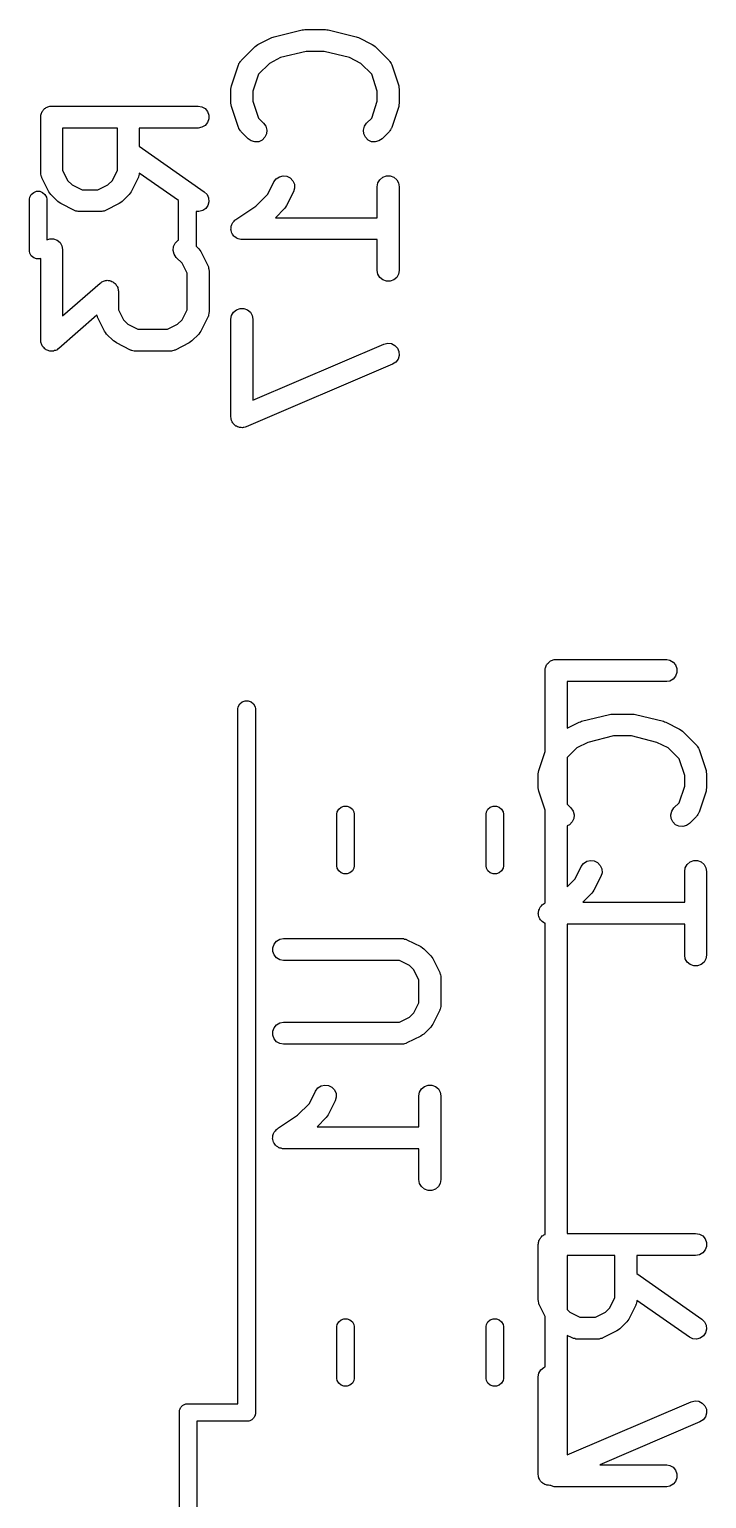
# Model space of a CAD drawing. Extents: x 43.6 to 136.4, y -133.5 to -113.1.
# Drawn here: x 52.93 to 57.56, y -128.3 to -118.26 of the extents above; entities that cross this region are included whole.
import ezdxf

# ---------------------------------------------------------------- set-up
doc = ezdxf.new("R2010")
doc.units = 0
doc.header["$MEASUREMENT"] = 0
doc.layers.add('BLACK', color=7, linetype='CONTINUOUS')

msp = doc.modelspace()

# ---------------------------------------------------------------- linework, layer by layer
at = {"layer": 'BLACK', "linetype": 'CONTINUOUS'}
for p, q in [((54.6023, -118.313), (54.7928, -118.265)), ((54.7928, -118.265), (54.8019, -118.265)), ((54.8019, -118.265), (54.811, -118.263)), ((54.811, -118.263), (54.9538, -118.263)), ((54.9538, -118.263), (54.9628, -118.265)), ((54.9628, -118.265), (54.972, -118.265)), ((54.972, -118.265), (55.1625, -118.313)), ((54.377, -118.476), (54.4722, -118.38)), ((54.4722, -118.38), (54.4821, -118.373)), ((54.4821, -118.373), (54.4917, -118.366)), ((54.4917, -118.366), (54.5869, -118.319)), ((54.5869, -118.319), (54.5948, -118.316)), ((54.5948, -118.316), (54.6023, -118.313)), ((55.1625, -118.313), (55.17, -118.316)), ((55.17, -118.316), (55.1778, -118.319)), ((55.1778, -118.319), (55.2731, -118.366)), ((55.2731, -118.366), (55.2827, -118.373)), ((55.2827, -118.373), (55.2926, -118.38)), ((55.2926, -118.38), (55.3878, -118.476)), ((54.3112, -118.648), (54.3588, -118.505)), ((54.3588, -118.505), (54.3609, -118.501)), ((54.3609, -118.501), (54.362, -118.497)), ((54.362, -118.497), (54.3671, -118.49)), ((54.3671, -118.49), (54.3713, -118.482)), ((54.3713, -118.482), (54.3745, -118.479)), ((54.3745, -118.479), (54.377, -118.476)), ((54.5697, -118.495), (54.4956, -118.569)), ((54.6467, -118.456), (54.5697, -118.495)), ((54.8202, -118.413), (54.6467, -118.456)), ((54.9446, -118.413), (54.8202, -118.413)), ((55.1181, -118.456), (54.9446, -118.413)), ((55.1951, -118.495), (55.1181, -118.456)), ((55.2692, -118.569), (55.1951, -118.495)), ((55.3878, -118.476), (55.3903, -118.479)), ((55.3903, -118.479), (55.3935, -118.482)), ((55.3935, -118.482), (55.3977, -118.49)), ((55.3977, -118.49), (55.4027, -118.497)), ((55.4027, -118.497), (55.4039, -118.501)), ((55.4039, -118.501), (55.4059, -118.505)), ((55.4059, -118.505), (55.4535, -118.648)), ((54.4956, -118.569), (54.4574, -118.684)), ((55.3074, -118.684), (55.2692, -118.569)), ((54.3074, -118.671), (54.3095, -118.66)), ((54.3074, -118.767), (54.3074, -118.671)), ((54.3095, -118.66), (54.3112, -118.648)), ((54.4574, -118.684), (54.4574, -118.754)), ((55.3074, -118.754), (55.3074, -118.684)), ((55.4535, -118.648), (55.4553, -118.66)), ((55.4553, -118.66), (55.4574, -118.671)), ((55.4574, -118.671), (55.4574, -118.767)), ((53.0216, -118.819), (53.0249, -118.814)), ((53.0249, -118.814), (53.03, -118.809)), ((53.03, -118.809), (53.0342, -118.804)), ((53.0342, -118.804), (53.0399, -118.801)), ((53.0399, -118.801), (53.0449, -118.797)), ((53.0449, -118.797), (53.051, -118.795)), ((53.051, -118.795), (53.0567, -118.791)), ((53.0567, -118.791), (53.0632, -118.79)), ((53.0632, -118.79), (53.0694, -118.788)), ((53.0694, -118.788), (53.0759, -118.788)), ((53.0759, -118.788), (53.0824, -118.787)), ((53.0824, -118.787), (54.0824, -118.787)), ((54.0824, -118.787), (54.108, -118.791)), ((54.108, -118.791), (54.1306, -118.804)), ((54.1306, -118.804), (54.1473, -118.824)), ((54.3095, -118.779), (54.3074, -118.767)), ((54.3112, -118.79), (54.3095, -118.779)), ((54.3588, -118.933), (54.3112, -118.79)), ((54.4574, -118.754), (54.4956, -118.869)), ((55.2692, -118.869), (55.3074, -118.754)), ((55.4535, -118.79), (55.4059, -118.933)), ((55.4553, -118.779), (55.4535, -118.79)), ((55.4574, -118.767), (55.4553, -118.779)), ((53.0074, -118.862), (53.0085, -118.855)), ((53.0074, -119.243), (53.0074, -118.862)), ((53.0085, -118.849), (53.0108, -118.843)), ((53.0085, -118.855), (53.0085, -118.849)), ((53.0108, -118.843), (53.0119, -118.836)), ((53.0119, -118.836), (53.0152, -118.831)), ((53.0152, -118.831), (53.0174, -118.824)), ((53.0174, -118.824), (53.0216, -118.819)), ((54.1473, -118.899), (54.1306, -118.919)), ((54.1473, -118.824), (54.1562, -118.849)), ((54.1562, -118.875), (54.1473, -118.899)), ((54.1562, -118.849), (54.1562, -118.875)), ((54.4956, -118.869), (54.5307, -118.904)), ((54.5307, -118.904), (54.5456, -118.925)), ((55.2192, -118.925), (55.2341, -118.904)), ((55.2341, -118.904), (55.2692, -118.869)), ((53.1574, -118.937), (53.1574, -119.225)), ((53.5312, -118.937), (53.1574, -118.937)), ((53.5312, -119.225), (53.5312, -118.937)), ((54.0824, -118.937), (53.6812, -118.937)), ((53.6812, -118.937), (53.6812, -119.061)), ((54.108, -118.932), (54.0824, -118.937)), ((54.1306, -118.919), (54.108, -118.932)), ((54.3609, -118.937), (54.3588, -118.933)), ((54.362, -118.941), (54.3609, -118.937)), ((54.3671, -118.948), (54.362, -118.941)), ((54.3713, -118.956), (54.3671, -118.948)), ((54.3745, -118.959), (54.3713, -118.956)), ((54.377, -118.963), (54.3745, -118.959)), ((54.4246, -119.01), (54.377, -118.963)), ((54.4459, -119.025), (54.4246, -119.01)), ((54.5391, -119), (54.5206, -119.019)), ((54.5501, -118.977), (54.5391, -119)), ((54.5456, -118.925), (54.5523, -118.951)), ((54.5523, -118.951), (54.5501, -118.977)), ((55.2124, -118.951), (55.2192, -118.925)), ((55.2147, -118.977), (55.2124, -118.951)), ((55.2257, -119), (55.2147, -118.977)), ((55.2441, -119.019), (55.2257, -119)), ((55.3402, -119.01), (55.3188, -119.025)), ((55.3878, -118.963), (55.3402, -119.01)), ((55.3903, -118.959), (55.3878, -118.963)), ((55.3935, -118.956), (55.3903, -118.959)), ((55.3977, -118.948), (55.3935, -118.956)), ((55.4027, -118.941), (55.3977, -118.948)), ((55.4039, -118.937), (55.4027, -118.941)), ((55.4059, -118.933), (55.4039, -118.937)), ((53.6812, -119.061), (54.1254, -119.372)), ((54.4711, -119.032), (54.4459, -119.025)), ((54.497, -119.03), (54.4711, -119.032)), ((54.5206, -119.019), (54.497, -119.03)), ((55.2677, -119.03), (55.2441, -119.019)), ((55.2937, -119.032), (55.2677, -119.03)), ((55.3188, -119.025), (55.2937, -119.032)), ((53.0081, -119.247), (53.0074, -119.243)), ((53.0079, -119.251), (53.0081, -119.247)), ((53.0104, -119.26), (53.0079, -119.251)), ((53.0119, -119.269), (53.0104, -119.26)), ((53.0141, -119.272), (53.0119, -119.269)), ((53.0153, -119.276), (53.0141, -119.272)), ((53.0629, -119.372), (53.0153, -119.276)), ((53.1574, -119.225), (53.1916, -119.294)), ((53.1916, -119.294), (53.222, -119.324)), ((53.4665, -119.324), (53.4969, -119.294)), ((53.4969, -119.294), (53.5312, -119.225)), ((53.6733, -119.276), (53.6257, -119.372)), ((53.6745, -119.272), (53.6733, -119.276)), ((53.6767, -119.269), (53.6745, -119.272)), ((53.6782, -119.26), (53.6767, -119.269)), ((53.6807, -119.251), (53.6782, -119.26)), ((53.681, -119.244), (53.6804, -119.247)), ((53.6804, -119.247), (53.6807, -119.251)), ((53.95, -119.432), (53.681, -119.244)), ((54.5588, -119.389), (54.601, -119.305)), ((54.601, -119.305), (54.6165, -119.284)), ((54.6165, -119.284), (54.6383, -119.269)), ((54.6383, -119.269), (54.6636, -119.263)), ((54.6636, -119.263), (54.6895, -119.266)), ((54.6895, -119.266), (54.7128, -119.278)), ((54.7128, -119.278), (54.7307, -119.297)), ((54.7307, -119.297), (54.741, -119.321)), ((55.3074, -119.338), (55.3119, -119.312)), ((55.3119, -119.312), (55.3249, -119.29)), ((55.3249, -119.29), (55.3449, -119.273)), ((55.3449, -119.273), (55.3694, -119.264)), ((55.3694, -119.264), (55.3954, -119.264)), ((55.3954, -119.264), (55.4199, -119.273)), ((55.4199, -119.273), (55.4398, -119.29)), ((55.4398, -119.29), (55.4529, -119.312)), ((55.4529, -119.312), (55.4574, -119.338)), ((52.93, -119.423), (52.9327, -119.408)), ((52.9327, -119.408), (52.9433, -119.39)), ((52.9433, -119.39), (52.9595, -119.376)), ((52.9595, -119.376), (52.9794, -119.369)), ((52.9794, -119.369), (53.0006, -119.369)), ((53.0006, -119.369), (53.0205, -119.376)), ((53.0205, -119.376), (53.0367, -119.39)), ((53.0367, -119.39), (53.0473, -119.408)), ((53.0473, -119.408), (53.05, -119.423)), ((53.0701, -119.381), (53.0629, -119.372)), ((53.077, -119.391), (53.0701, -119.381)), ((53.1246, -119.439), (53.077, -119.391)), ((53.222, -119.324), (53.2906, -119.358)), ((53.2906, -119.358), (53.398, -119.358)), ((53.398, -119.358), (53.4665, -119.324)), ((53.6116, -119.391), (53.564, -119.439)), ((53.6185, -119.381), (53.6116, -119.391)), ((53.6257, -119.372), (53.6185, -119.381)), ((54.1254, -119.372), (54.1438, -119.39)), ((54.1438, -119.39), (54.1548, -119.414)), ((54.1548, -119.414), (54.1571, -119.44)), ((54.4775, -119.47), (54.5588, -119.389)), ((54.7352, -119.372), (54.6876, -119.467)), ((54.7426, -119.347), (54.7352, -119.372)), ((54.741, -119.321), (54.7426, -119.347)), ((55.3074, -119.549), (55.3074, -119.338)), ((55.4574, -119.338), (55.4574, -119.91)), ((52.93, -119.777), (52.93, -119.423)), ((53.05, -119.423), (53.05, -119.7)), ((53.1344, -119.446), (53.1246, -119.439)), ((53.1441, -119.453), (53.1344, -119.446)), ((53.2393, -119.5), (53.1441, -119.453)), ((53.2435, -119.502), (53.2393, -119.5)), ((53.2472, -119.504), (53.2435, -119.502)), ((53.2559, -119.505), (53.2472, -119.504)), ((53.2643, -119.508), (53.2559, -119.505)), ((53.2686, -119.508), (53.2643, -119.508)), ((53.2729, -119.508), (53.2686, -119.508)), ((53.4157, -119.508), (53.2729, -119.508)), ((53.42, -119.508), (53.4157, -119.508)), ((53.4243, -119.508), (53.42, -119.508)), ((53.4327, -119.505), (53.4243, -119.508)), ((53.4414, -119.504), (53.4327, -119.505)), ((53.4451, -119.502), (53.4414, -119.504)), ((53.4493, -119.5), (53.4451, -119.502)), ((53.5445, -119.453), (53.4493, -119.5)), ((53.5542, -119.446), (53.5445, -119.453)), ((53.564, -119.439), (53.5542, -119.446)), ((53.95, -119.702), (53.95, -119.432)), ((54.0889, -119.508), (54.07, -119.506)), ((54.07, -119.506), (54.07, -119.743)), ((54.1141, -119.501), (54.0889, -119.508)), ((54.1354, -119.486), (54.1141, -119.501)), ((54.1504, -119.465), (54.1354, -119.486)), ((54.1571, -119.44), (54.1504, -119.465)), ((54.3408, -119.561), (54.4775, -119.47)), ((54.6735, -119.486), (54.6111, -119.549)), ((54.6804, -119.477), (54.6735, -119.486)), ((54.6876, -119.467), (54.6804, -119.477)), ((54.3085, -119.611), (54.3099, -119.607)), ((54.3085, -119.62), (54.3085, -119.611)), ((54.3099, -119.607), (54.3104, -119.603)), ((54.3104, -119.603), (54.3144, -119.595)), ((54.3144, -119.595), (54.3174, -119.586)), ((54.3174, -119.586), (54.3201, -119.583)), ((54.3201, -119.583), (54.3219, -119.579)), ((54.3219, -119.579), (54.3284, -119.573)), ((54.3284, -119.573), (54.3342, -119.566)), ((54.3342, -119.566), (54.3378, -119.564)), ((54.3378, -119.564), (54.3408, -119.561)), ((54.6111, -119.549), (55.3074, -119.549)), ((53.05, -119.7), (53.0694, -119.693)), ((53.0694, -119.693), (53.0954, -119.693)), ((53.0954, -119.693), (53.1199, -119.702)), ((53.1199, -119.702), (53.1398, -119.718)), ((53.9257, -119.724), (53.9441, -119.705)), ((53.9441, -119.705), (53.95, -119.702)), ((54.3075, -119.629), (54.3085, -119.62)), ((54.3085, -119.633), (54.3075, -119.629)), ((54.3085, -119.637), (54.3085, -119.633)), ((54.3116, -119.645), (54.3085, -119.637)), ((54.3137, -119.654), (54.3116, -119.645)), ((54.316, -119.657), (54.3137, -119.654)), ((54.3174, -119.661), (54.316, -119.657)), ((54.3232, -119.668), (54.3174, -119.661)), ((54.3281, -119.676), (54.3232, -119.668)), ((54.3315, -119.678), (54.3281, -119.676)), ((54.3342, -119.681), (54.3315, -119.678)), ((54.3419, -119.686), (54.3342, -119.681)), ((54.3491, -119.691), (54.3419, -119.686)), ((54.3531, -119.692), (54.3491, -119.691)), ((54.3567, -119.694), (54.3531, -119.692)), ((54.3655, -119.696), (54.3567, -119.694)), ((54.3741, -119.698), (54.3655, -119.696)), ((54.3783, -119.698), (54.3741, -119.698)), ((54.3824, -119.699), (54.3783, -119.698)), ((55.3074, -119.699), (54.3824, -119.699)), ((55.3074, -119.91), (55.3074, -119.699)), ((52.9327, -119.792), (52.93, -119.777)), ((52.9433, -119.81), (52.9327, -119.792)), ((52.9595, -119.824), (52.9433, -119.81)), ((53.1398, -119.718), (53.1529, -119.741)), ((53.1529, -119.741), (53.1574, -119.767)), ((53.1574, -119.767), (53.1574, -120.22)), ((53.9124, -119.773), (53.9147, -119.747)), ((53.9192, -119.798), (53.9124, -119.773)), ((53.9147, -119.747), (53.9257, -119.724)), ((53.9341, -119.82), (53.9192, -119.798)), ((54.07, -119.743), (54.0878, -119.761)), ((54.0878, -119.761), (54.0947, -119.771)), ((54.0947, -119.771), (54.1018, -119.781)), ((54.1018, -119.781), (54.1495, -119.876)), ((52.9794, -119.831), (52.9595, -119.824)), ((53.0006, -119.831), (52.9794, -119.831)), ((53.0074, -119.829), (53.0006, -119.831)), ((53.0074, -120.386), (53.0074, -119.829)), ((53.9731, -119.859), (53.9341, -119.82)), ((54.0074, -119.927), (53.9731, -119.859)), ((54.1495, -119.876), (54.1507, -119.88)), ((54.1507, -119.88), (54.1529, -119.884)), ((54.1529, -119.884), (54.1544, -119.893)), ((54.1544, -119.893), (54.1569, -119.901)), ((54.1569, -119.901), (54.1566, -119.905)), ((54.1566, -119.905), (54.1574, -119.91)), ((54.1574, -119.91), (54.1574, -120.195)), ((55.3119, -119.935), (55.3074, -119.91)), ((55.4574, -119.91), (55.4529, -119.935)), ((53.1574, -120.22), (53.4139, -119.996)), ((53.4139, -119.996), (53.4202, -119.992)), ((53.4202, -119.992), (53.4258, -119.987)), ((53.4258, -119.987), (53.4313, -119.985)), ((53.4313, -119.985), (53.4362, -119.982)), ((53.4362, -119.982), (53.4434, -119.981)), ((53.4434, -119.981), (53.4503, -119.979)), ((53.4503, -119.979), (53.4561, -119.979)), ((53.4561, -119.979), (53.4618, -119.977)), ((53.4618, -119.977), (53.469, -119.979)), ((53.469, -119.979), (53.4764, -119.979)), ((53.4764, -119.979), (53.4818, -119.98)), ((53.4818, -119.98), (53.4875, -119.981)), ((53.4875, -119.981), (53.4939, -119.985)), ((53.4939, -119.985), (53.5008, -119.987)), ((53.5008, -119.987), (53.5053, -119.991)), ((53.5053, -119.991), (53.5103, -119.994)), ((53.5103, -119.994), (53.5152, -119.999)), ((53.5152, -119.999), (53.5208, -120.004)), ((53.5208, -120.004), (53.5237, -120.009)), ((53.5237, -120.009), (53.5275, -120.014)), ((53.5275, -120.014), (53.5301, -120.02)), ((54.0074, -120.178), (54.0074, -119.927)), ((55.3249, -119.958), (55.3119, -119.935)), ((55.3449, -119.974), (55.3249, -119.958)), ((55.3694, -119.983), (55.3449, -119.974)), ((55.3954, -119.983), (55.3694, -119.983)), ((55.4199, -119.974), (55.3954, -119.983)), ((55.4398, -119.958), (55.4199, -119.974)), ((55.4529, -119.935), (55.4398, -119.958)), ((53.5301, -120.02), (53.5338, -120.027)), ((53.5338, -120.027), (53.5348, -120.032)), ((53.5348, -120.032), (53.5369, -120.038)), ((53.5369, -120.038), (53.5371, -120.045)), ((53.5371, -120.045), (53.5383, -120.052)), ((53.5383, -120.052), (53.5383, -120.178)), ((53.3918, -120.215), (53.1318, -120.442)), ((53.3929, -120.221), (53.3918, -120.215)), ((53.5383, -120.178), (53.5726, -120.246)), ((53.9731, -120.246), (54.0074, -120.178)), ((54.1544, -120.212), (54.1529, -120.221)), ((54.1569, -120.204), (54.1544, -120.212)), ((54.1574, -120.195), (54.1566, -120.199)), ((54.1566, -120.199), (54.1569, -120.204)), ((54.3074, -120.243), (54.3119, -120.217)), ((54.3119, -120.217), (54.3249, -120.195)), ((54.3249, -120.195), (54.3449, -120.178)), ((54.3449, -120.178), (54.3694, -120.169)), ((54.3694, -120.169), (54.3954, -120.169)), ((54.3954, -120.169), (54.4199, -120.178)), ((54.4199, -120.178), (54.4398, -120.195)), ((54.4398, -120.195), (54.4529, -120.217)), ((54.4529, -120.217), (54.4574, -120.243)), ((53.395, -120.225), (53.3929, -120.221)), ((53.3963, -120.229), (53.395, -120.225)), ((53.4439, -120.324), (53.3963, -120.229)), ((53.5726, -120.246), (53.603, -120.276)), ((53.603, -120.276), (53.6715, -120.311)), ((53.6715, -120.311), (53.8742, -120.311)), ((53.8742, -120.311), (53.9427, -120.276)), ((53.9427, -120.276), (53.9731, -120.246)), ((54.1495, -120.229), (54.1018, -120.324)), ((54.1507, -120.225), (54.1495, -120.229)), ((54.1529, -120.221), (54.1507, -120.225)), ((54.3074, -120.91), (54.3074, -120.243)), ((54.4574, -120.243), (54.4574, -120.796)), ((53.0087, -120.393), (53.0074, -120.386)), ((53.0088, -120.4), (53.0087, -120.393)), ((53.0109, -120.406), (53.0088, -120.4)), ((53.0119, -120.411), (53.0109, -120.406)), ((53.0156, -120.418), (53.0119, -120.411)), ((53.0182, -120.425), (53.0156, -120.418)), ((53.451, -120.334), (53.4439, -120.324)), ((53.4579, -120.344), (53.451, -120.334)), ((53.5055, -120.391), (53.4579, -120.344)), ((53.5154, -120.398), (53.5055, -120.391)), ((53.525, -120.405), (53.5154, -120.398)), ((53.6203, -120.453), (53.525, -120.405)), ((54.0207, -120.405), (53.9254, -120.453)), ((54.0303, -120.398), (54.0207, -120.405)), ((54.0402, -120.391), (54.0303, -120.398)), ((54.0878, -120.344), (54.0402, -120.391)), ((54.0947, -120.334), (54.0878, -120.344)), ((54.1018, -120.324), (54.0947, -120.334)), ((54.4574, -120.796), (55.3528, -120.412)), ((55.3528, -120.412), (55.3782, -120.406)), ((55.3782, -120.406), (55.4041, -120.409)), ((55.4041, -120.409), (55.4273, -120.421)), ((53.022, -120.429), (53.0182, -120.425)), ((53.0249, -120.434), (53.022, -120.429)), ((53.0305, -120.439), (53.0249, -120.434)), ((53.0354, -120.444), (53.0305, -120.439)), ((53.0404, -120.447), (53.0354, -120.444)), ((53.0449, -120.451), (53.0404, -120.447)), ((53.0518, -120.453), (53.0449, -120.451)), ((53.0582, -120.457), (53.0518, -120.453)), ((53.0639, -120.458), (53.0582, -120.457)), ((53.0694, -120.46), (53.0639, -120.458)), ((53.0767, -120.46), (53.0694, -120.46)), ((53.0839, -120.461), (53.0767, -120.46)), ((53.0896, -120.46), (53.0839, -120.461)), ((53.0954, -120.46), (53.0896, -120.46)), ((53.1023, -120.457), (53.0954, -120.46)), ((53.1095, -120.456), (53.1023, -120.457)), ((53.1144, -120.453), (53.1095, -120.456)), ((53.1199, -120.451), (53.1144, -120.453)), ((53.1255, -120.446), (53.1199, -120.451)), ((53.1318, -120.442), (53.1255, -120.446)), ((53.6244, -120.454), (53.6203, -120.453)), ((53.6282, -120.456), (53.6244, -120.454)), ((53.6368, -120.458), (53.6282, -120.456)), ((53.6452, -120.46), (53.6368, -120.458)), ((53.6495, -120.46), (53.6452, -120.46)), ((53.6538, -120.461), (53.6495, -120.46)), ((53.8919, -120.461), (53.6538, -120.461)), ((53.8962, -120.46), (53.8919, -120.461)), ((53.9005, -120.46), (53.8962, -120.46)), ((53.9089, -120.458), (53.9005, -120.46)), ((53.9176, -120.456), (53.9089, -120.458)), ((53.9213, -120.454), (53.9176, -120.456)), ((53.9254, -120.453), (53.9213, -120.454)), ((55.4273, -120.421), (55.4451, -120.44)), ((55.4493, -120.515), (55.4337, -120.536)), ((55.4451, -120.44), (55.4554, -120.464)), ((55.4569, -120.49), (55.4493, -120.515)), ((55.4554, -120.464), (55.4569, -120.49)), ((55.4119, -120.55), (54.4119, -120.978)), ((55.4337, -120.536), (55.4119, -120.55)), ((54.3089, -120.918), (54.3074, -120.91)), ((54.3094, -120.927), (54.3089, -120.918)), ((54.3111, -120.931), (54.3094, -120.927)), ((54.3119, -120.935), (54.3111, -120.931)), ((54.3162, -120.943), (54.3119, -120.935)), ((54.3196, -120.951), (54.3162, -120.943)), ((54.3227, -120.954), (54.3196, -120.951)), ((54.3249, -120.958), (54.3227, -120.954)), ((54.3315, -120.963), (54.3249, -120.958)), ((54.3375, -120.97), (54.3315, -120.963)), ((54.3414, -120.972), (54.3375, -120.97)), ((54.3449, -120.974), (54.3414, -120.972)), ((54.353, -120.977), (54.3449, -120.974)), ((54.3607, -120.981), (54.353, -120.977)), ((54.3651, -120.982), (54.3607, -120.981)), ((54.3694, -120.983), (54.3651, -120.982)), ((54.378, -120.983), (54.3694, -120.983)), ((54.3866, -120.984), (54.378, -120.983)), ((54.3909, -120.983), (54.3866, -120.984)), ((54.3954, -120.983), (54.3909, -120.983)), ((54.4035, -120.98), (54.3954, -120.983)), ((54.4119, -120.978), (54.4035, -120.98)), ((56.4545, -122.629), (56.4568, -122.623)), ((56.4568, -122.623), (56.458, -122.616)), ((56.458, -122.616), (56.4613, -122.61)), ((56.4613, -122.61), (56.4636, -122.604)), ((56.4636, -122.604), (56.4678, -122.599)), ((56.4678, -122.599), (56.4712, -122.593)), ((56.4712, -122.593), (56.4763, -122.589)), ((56.4763, -122.589), (56.4806, -122.584)), ((56.4806, -122.584), (56.4863, -122.58)), ((56.4863, -122.58), (56.4914, -122.576)), ((56.4914, -122.576), (56.4977, -122.574)), ((56.4977, -122.574), (56.5035, -122.571)), ((56.5035, -122.571), (56.51, -122.569)), ((56.51, -122.569), (56.5163, -122.567)), ((56.5163, -122.567), (56.523, -122.567)), ((56.523, -122.567), (56.523, -122.567)), ((56.523, -122.567), (57.2861, -122.567)), ((57.2861, -122.567), (57.3056, -122.571)), ((57.3056, -122.571), (57.3285, -122.584)), ((57.3285, -122.584), (57.3455, -122.604)), ((57.3455, -122.604), (57.3545, -122.629)), ((56.4545, -123.194), (56.4545, -122.629)), ((57.2861, -122.717), (56.6045, -122.717)), ((56.6045, -122.717), (56.6045, -123.036)), ((57.3056, -122.714), (57.2861, -122.717)), ((57.3285, -122.7), (57.3056, -122.714)), ((57.3455, -122.68), (57.3285, -122.7)), ((57.3545, -122.655), (57.3455, -122.68)), ((57.3545, -122.629), (57.3545, -122.655)), ((54.3547, -122.904), (54.3574, -122.889)), ((54.3547, -127.65), (54.3547, -122.904)), ((54.3574, -122.889), (54.368, -122.87)), ((54.368, -122.87), (54.3842, -122.857)), ((54.3842, -122.857), (54.4041, -122.85)), ((54.4041, -122.85), (54.4253, -122.85)), ((54.4253, -122.85), (54.4451, -122.857)), ((54.4451, -122.857), (54.4613, -122.87)), ((54.4613, -122.87), (54.4719, -122.889)), ((54.4719, -122.889), (54.4747, -122.904)), ((54.4747, -122.904), (54.4747, -127.715)), ((56.6045, -123.036), (56.6869, -122.995)), ((56.6869, -122.995), (56.6948, -122.992)), ((56.6948, -122.992), (56.7023, -122.989)), ((56.7023, -122.989), (56.8928, -122.942)), ((56.8928, -122.942), (56.9019, -122.941)), ((56.9019, -122.941), (56.911, -122.939)), ((56.911, -122.939), (57.0538, -122.939)), ((57.0538, -122.939), (57.0628, -122.941)), ((57.0628, -122.941), (57.072, -122.942)), ((57.072, -122.942), (57.2625, -122.989)), ((57.2625, -122.989), (57.27, -122.992)), ((57.27, -122.992), (57.2778, -122.995)), ((57.2778, -122.995), (57.3731, -123.042)), ((56.9202, -123.089), (56.7467, -123.133)), ((57.0446, -123.089), (56.9202, -123.089)), ((57.2181, -123.133), (57.0446, -123.089)), ((57.3731, -123.042), (57.3827, -123.05)), ((57.3827, -123.05), (57.3926, -123.056)), ((57.3926, -123.056), (57.4878, -123.152)), ((56.4112, -123.324), (56.4545, -123.194)), ((56.6697, -123.171), (56.6045, -123.236)), ((56.7467, -123.133), (56.6697, -123.171)), ((57.2951, -123.171), (57.2181, -123.133)), ((57.3692, -123.245), (57.2951, -123.171)), ((57.4878, -123.152), (57.4903, -123.155)), ((57.4903, -123.155), (57.4935, -123.158)), ((57.4935, -123.158), (57.4977, -123.166)), ((57.4977, -123.166), (57.5027, -123.173)), ((57.5027, -123.173), (57.5039, -123.177)), ((57.5039, -123.177), (57.5059, -123.181)), ((57.5059, -123.181), (57.5535, -123.324)), ((56.4095, -123.336), (56.4112, -123.324)), ((56.6045, -123.236), (56.6045, -123.554)), ((57.4074, -123.36), (57.3692, -123.245)), ((57.5535, -123.324), (57.5553, -123.336)), ((56.4074, -123.348), (56.4095, -123.336)), ((56.4074, -123.443), (56.4074, -123.348)), ((57.4074, -123.431), (57.4074, -123.36)), ((57.5553, -123.336), (57.5574, -123.348)), ((57.5574, -123.348), (57.5574, -123.443)), ((56.4095, -123.455), (56.4074, -123.443)), ((56.4112, -123.467), (56.4095, -123.455)), ((56.4545, -123.596), (56.4112, -123.467)), ((57.3692, -123.545), (57.4074, -123.431)), ((57.5535, -123.467), (57.5059, -123.609)), ((57.5553, -123.455), (57.5535, -123.467)), ((57.5574, -123.443), (57.5553, -123.455)), ((55.03, -123.623), (55.0328, -123.608)), ((55.03, -123.977), (55.03, -123.623)), ((55.0328, -123.608), (55.0433, -123.59)), ((55.0433, -123.59), (55.0595, -123.576)), ((55.0595, -123.576), (55.0794, -123.569)), ((55.0794, -123.569), (55.1006, -123.569)), ((55.1006, -123.569), (55.1205, -123.576)), ((55.1205, -123.576), (55.1367, -123.59)), ((55.1367, -123.59), (55.1473, -123.608)), ((55.1473, -123.608), (55.15, -123.623)), ((55.15, -123.623), (55.15, -123.977)), ((56.05, -123.623), (56.0527, -123.608)), ((56.05, -123.977), (56.05, -123.623)), ((56.0527, -123.608), (56.0633, -123.59)), ((56.0633, -123.59), (56.0795, -123.576)), ((56.0795, -123.576), (56.0994, -123.569)), ((56.0994, -123.569), (56.1206, -123.569)), ((56.1206, -123.569), (56.1405, -123.576)), ((56.1405, -123.576), (56.1567, -123.59)), ((56.1567, -123.59), (56.1673, -123.608)), ((56.1673, -123.608), (56.17, -123.623)), ((56.17, -123.623), (56.17, -123.977)), ((56.4545, -124.228), (56.4545, -123.596)), ((56.6045, -123.554), (56.6307, -123.58)), ((56.6307, -123.58), (56.6456, -123.602)), ((56.6456, -123.602), (56.6523, -123.627)), ((56.6523, -123.627), (56.6501, -123.653)), ((57.3124, -123.627), (57.3192, -123.602)), ((57.3147, -123.653), (57.3124, -123.627)), ((57.3192, -123.602), (57.3341, -123.58)), ((57.3341, -123.58), (57.3692, -123.545)), ((57.4977, -123.625), (57.4935, -123.632)), ((57.5027, -123.617), (57.4977, -123.625)), ((57.5039, -123.613), (57.5027, -123.617)), ((57.5059, -123.609), (57.5039, -123.613)), ((56.6206, -123.695), (56.6045, -123.702)), ((56.6045, -123.702), (56.6045, -124.119)), ((56.6391, -123.676), (56.6206, -123.695)), ((56.6501, -123.653), (56.6391, -123.676)), ((57.3257, -123.676), (57.3147, -123.653)), ((57.3441, -123.695), (57.3257, -123.676)), ((57.3677, -123.706), (57.3441, -123.695)), ((57.3937, -123.708), (57.3677, -123.706)), ((57.4188, -123.701), (57.3937, -123.708)), ((57.4402, -123.686), (57.4188, -123.701)), ((57.4878, -123.639), (57.4402, -123.686)), ((57.4903, -123.635), (57.4878, -123.639)), ((57.4935, -123.632), (57.4903, -123.635)), ((55.0327, -123.992), (55.03, -123.977)), ((55.0433, -124.01), (55.0327, -123.992)), ((55.0595, -124.024), (55.0433, -124.01)), ((55.0794, -124.031), (55.0595, -124.024)), ((55.1006, -124.031), (55.0794, -124.031)), ((55.1205, -124.024), (55.1006, -124.031)), ((55.1367, -124.01), (55.1205, -124.024)), ((55.1473, -123.992), (55.1367, -124.01)), ((55.15, -123.977), (55.1473, -123.992)), ((56.0527, -123.992), (56.05, -123.977)), ((56.0633, -124.01), (56.0527, -123.992)), ((56.0795, -124.024), (56.0633, -124.01)), ((56.0994, -124.031), (56.0795, -124.024)), ((56.1206, -124.031), (56.0994, -124.031)), ((56.1405, -124.024), (56.1206, -124.031)), ((56.1567, -124.01), (56.1405, -124.024)), ((56.1673, -123.992), (56.1567, -124.01)), ((56.17, -123.977), (56.1673, -123.992)), ((56.6588, -124.065), (56.701, -123.981)), ((56.701, -123.981), (56.7165, -123.96)), ((56.7165, -123.96), (56.7383, -123.945)), ((56.7383, -123.945), (56.7636, -123.939)), ((56.7636, -123.939), (56.7895, -123.942)), ((56.7895, -123.942), (56.8128, -123.954)), ((56.8128, -123.954), (56.8307, -123.973)), ((56.8307, -123.973), (56.841, -123.997)), ((56.8426, -124.023), (56.8352, -124.048)), ((56.841, -123.997), (56.8426, -124.023)), ((57.4074, -124.014), (57.4119, -123.989)), ((57.4074, -124.225), (57.4074, -124.014)), ((57.4119, -123.989), (57.4249, -123.966)), ((57.4249, -123.966), (57.4449, -123.949)), ((57.4449, -123.949), (57.4694, -123.94)), ((57.4694, -123.94), (57.4954, -123.94)), ((57.4954, -123.94), (57.5199, -123.949)), ((57.5199, -123.949), (57.5398, -123.966)), ((57.5398, -123.966), (57.5529, -123.989)), ((57.5529, -123.989), (57.5574, -124.014)), ((57.5574, -124.014), (57.5574, -124.586)), ((56.6045, -124.119), (56.6588, -124.065)), ((56.8352, -124.048), (56.7876, -124.143)), ((56.4408, -124.238), (56.4545, -124.228)), ((56.7735, -124.163), (56.7111, -124.225)), ((56.7111, -124.225), (57.4074, -124.225)), ((56.7804, -124.153), (56.7735, -124.163)), ((56.7876, -124.143), (56.7804, -124.153)), ((56.4075, -124.305), (56.4085, -124.296)), ((56.4085, -124.309), (56.4075, -124.305)), ((56.4085, -124.287), (56.4099, -124.283)), ((56.4085, -124.296), (56.4085, -124.287)), ((56.4085, -124.313), (56.4085, -124.309)), ((56.4116, -124.321), (56.4085, -124.313)), ((56.4099, -124.283), (56.4104, -124.279)), ((56.4104, -124.279), (56.4144, -124.271)), ((56.4137, -124.33), (56.4116, -124.321)), ((56.416, -124.334), (56.4137, -124.33)), ((56.4144, -124.271), (56.4174, -124.262)), ((56.4174, -124.262), (56.4201, -124.259)), ((56.4201, -124.259), (56.4219, -124.256)), ((56.4219, -124.256), (56.4284, -124.249)), ((56.4284, -124.249), (56.4342, -124.243)), ((56.4342, -124.243), (56.4378, -124.24)), ((56.4378, -124.24), (56.4408, -124.238)), ((56.4174, -124.337), (56.416, -124.334)), ((56.4232, -124.344), (56.4174, -124.337)), ((56.4281, -124.352), (56.4232, -124.344)), ((56.4315, -124.354), (56.4281, -124.352)), ((56.4342, -124.357), (56.4315, -124.354)), ((56.4419, -124.362), (56.4342, -124.357)), ((56.4491, -124.367), (56.4419, -124.362)), ((56.4531, -124.368), (56.4491, -124.367)), ((56.4545, -124.369), (56.4531, -124.368)), ((56.4545, -126.493), (56.4545, -124.369)), ((57.4074, -124.375), (56.6045, -124.375)), ((56.6045, -124.375), (56.6045, -126.487)), ((57.4074, -124.586), (57.4074, -124.375)), ((54.5932, -124.535), (54.6021, -124.51)), ((54.6021, -124.51), (54.6188, -124.49)), ((54.6188, -124.49), (54.6414, -124.477)), ((54.6414, -124.477), (54.6671, -124.473)), ((54.6671, -124.473), (55.4766, -124.473)), ((55.4766, -124.473), (55.4808, -124.473)), ((55.4808, -124.473), (55.4852, -124.473)), ((55.4852, -124.473), (55.4936, -124.476)), ((55.4936, -124.476), (55.5022, -124.477)), ((55.5022, -124.477), (55.506, -124.479)), ((55.506, -124.479), (55.5101, -124.481)), ((55.5101, -124.481), (55.6054, -124.528)), ((55.6054, -124.528), (55.615, -124.535)), ((54.5932, -124.561), (54.5932, -124.535)), ((54.6021, -124.585), (54.5932, -124.561)), ((54.6188, -124.605), (54.6021, -124.585)), ((54.6414, -124.618), (54.6188, -124.605)), ((54.6671, -124.623), (54.6414, -124.618)), ((55.4589, -124.623), (54.6671, -124.623)), ((55.5274, -124.657), (55.4589, -124.623)), ((55.615, -124.535), (55.6249, -124.542)), ((55.6249, -124.542), (55.6725, -124.59)), ((55.6725, -124.59), (55.6794, -124.6)), ((55.6794, -124.6), (55.6865, -124.609)), ((55.6865, -124.609), (55.7341, -124.705)), ((57.4119, -124.611), (57.4074, -124.586)), ((57.4249, -124.634), (57.4119, -124.611)), ((57.4449, -124.651), (57.4249, -124.634)), ((57.5398, -124.634), (57.5199, -124.651)), ((57.5529, -124.611), (57.5398, -124.634)), ((57.5574, -124.586), (57.5529, -124.611)), ((55.5578, -124.687), (55.5274, -124.657)), ((55.5921, -124.756), (55.5578, -124.687)), ((55.7341, -124.705), (55.7354, -124.709)), ((55.7354, -124.709), (55.7375, -124.713)), ((55.7375, -124.713), (55.7391, -124.721)), ((55.7391, -124.721), (55.7416, -124.73)), ((55.7416, -124.73), (55.7413, -124.734)), ((55.7413, -124.734), (55.7421, -124.738)), ((57.4694, -124.66), (57.4449, -124.651)), ((57.4954, -124.66), (57.4694, -124.66)), ((57.5199, -124.651), (57.4954, -124.66)), ((55.5921, -124.911), (55.5921, -124.756)), ((55.7421, -124.738), (55.7421, -124.929)), ((55.5578, -124.98), (55.5921, -124.911)), ((55.7421, -124.929), (55.7413, -124.933)), ((55.7413, -124.933), (55.7416, -124.937)), ((55.4589, -125.044), (55.5274, -125.01)), ((55.5274, -125.01), (55.5578, -124.98)), ((55.7341, -124.962), (55.6865, -125.057)), ((55.7354, -124.958), (55.7341, -124.962)), ((55.7375, -124.954), (55.7354, -124.958)), ((55.7391, -124.946), (55.7375, -124.954)), ((55.7416, -124.937), (55.7391, -124.946)), ((54.5932, -125.106), (54.6021, -125.082)), ((54.5932, -125.132), (54.5932, -125.106)), ((54.6021, -125.157), (54.5932, -125.132)), ((54.6021, -125.082), (54.6188, -125.062)), ((54.6188, -125.062), (54.6414, -125.049)), ((54.6414, -125.049), (54.6671, -125.044)), ((54.6671, -125.044), (55.4589, -125.044)), ((55.615, -125.131), (55.6054, -125.139)), ((55.6249, -125.125), (55.615, -125.131)), ((55.6725, -125.077), (55.6249, -125.125)), ((55.6794, -125.067), (55.6725, -125.077)), ((55.6865, -125.057), (55.6794, -125.067)), ((54.6188, -125.177), (54.6021, -125.157)), ((54.6414, -125.19), (54.6188, -125.177)), ((54.6671, -125.194), (54.6414, -125.19)), ((55.4766, -125.194), (54.6671, -125.194)), ((55.4808, -125.193), (55.4766, -125.194)), ((55.4852, -125.194), (55.4808, -125.193)), ((55.4936, -125.191), (55.4852, -125.194)), ((55.5022, -125.19), (55.4936, -125.191)), ((55.506, -125.187), (55.5022, -125.19)), ((55.5101, -125.186), (55.506, -125.187)), ((55.6054, -125.139), (55.5101, -125.186)), ((54.8435, -125.599), (54.8857, -125.514)), ((54.8857, -125.514), (54.9012, -125.493)), ((54.9012, -125.493), (54.9229, -125.479)), ((54.9229, -125.479), (54.9483, -125.473)), ((54.9483, -125.473), (54.9742, -125.476)), ((54.9742, -125.476), (54.9975, -125.488)), ((54.9975, -125.488), (55.0154, -125.506)), ((55.0154, -125.506), (55.0257, -125.53)), ((55.0257, -125.53), (55.0273, -125.556)), ((55.5921, -125.548), (55.5966, -125.522)), ((55.5966, -125.522), (55.6096, -125.5)), ((55.6096, -125.5), (55.6296, -125.483)), ((55.6296, -125.483), (55.654, -125.474)), ((55.654, -125.474), (55.6801, -125.474)), ((55.6801, -125.474), (55.7046, -125.483)), ((55.7046, -125.483), (55.7245, -125.5)), ((55.7245, -125.5), (55.7375, -125.522)), ((55.7375, -125.522), (55.7421, -125.548)), ((54.7621, -125.68), (54.8435, -125.599)), ((55.0199, -125.581), (54.9722, -125.677)), ((55.0273, -125.556), (55.0199, -125.581)), ((55.5921, -125.758), (55.5921, -125.548)), ((55.7421, -125.548), (55.7421, -126.119)), ((54.6255, -125.771), (54.7621, -125.68)), ((54.9582, -125.696), (54.8957, -125.758)), ((54.9651, -125.686), (54.9582, -125.696)), ((54.9722, -125.677), (54.9651, -125.686)), ((54.5922, -125.838), (54.5932, -125.829)), ((54.5932, -125.842), (54.5922, -125.838)), ((54.5932, -125.82), (54.5946, -125.817)), ((54.5932, -125.829), (54.5932, -125.82)), ((54.5946, -125.817), (54.5951, -125.812)), ((54.5951, -125.812), (54.599, -125.804)), ((54.599, -125.804), (54.6021, -125.796)), ((54.6021, -125.796), (54.6048, -125.793)), ((54.6048, -125.793), (54.6066, -125.789)), ((54.6066, -125.789), (54.6131, -125.783)), ((54.6131, -125.783), (54.6188, -125.776)), ((54.6188, -125.776), (54.6224, -125.774)), ((54.6224, -125.774), (54.6255, -125.771)), ((54.8957, -125.758), (55.5921, -125.758)), ((54.5932, -125.846), (54.5932, -125.842)), ((54.5963, -125.855), (54.5932, -125.846)), ((54.5984, -125.864), (54.5963, -125.855)), ((54.6007, -125.867), (54.5984, -125.864)), ((54.6021, -125.871), (54.6007, -125.867)), ((54.6079, -125.878), (54.6021, -125.871)), ((54.6128, -125.885), (54.6079, -125.878)), ((54.6162, -125.888), (54.6128, -125.885)), ((54.6188, -125.891), (54.6162, -125.888)), ((54.6266, -125.895), (54.6188, -125.891)), ((54.6338, -125.901), (54.6266, -125.895)), ((54.6378, -125.902), (54.6338, -125.901)), ((54.6414, -125.904), (54.6378, -125.902)), ((54.6502, -125.905), (54.6414, -125.904)), ((54.6588, -125.908), (54.6502, -125.905)), ((54.663, -125.908), (54.6588, -125.908)), ((54.6671, -125.908), (54.663, -125.908)), ((55.5921, -125.908), (54.6671, -125.908)), ((55.5921, -126.119), (55.5921, -125.908)), ((55.5966, -126.145), (55.5921, -126.119)), ((55.7421, -126.119), (55.7375, -126.145)), ((55.6096, -126.167), (55.5966, -126.145)), ((55.6296, -126.184), (55.6096, -126.167)), ((55.654, -126.193), (55.6296, -126.184)), ((55.6801, -126.193), (55.654, -126.193)), ((55.7046, -126.184), (55.6801, -126.193)), ((55.7245, -126.167), (55.7046, -126.184)), ((55.7375, -126.145), (55.7245, -126.167)), ((56.4108, -126.543), (56.4119, -126.536)), ((56.4119, -126.536), (56.4152, -126.531)), ((56.4152, -126.531), (56.4174, -126.524)), ((56.4174, -126.524), (56.4216, -126.519)), ((56.4216, -126.519), (56.4249, -126.514)), ((56.4249, -126.514), (56.43, -126.509)), ((56.43, -126.509), (56.4342, -126.504)), ((56.4342, -126.504), (56.4399, -126.501)), ((56.4399, -126.501), (56.4449, -126.497)), ((56.4449, -126.497), (56.451, -126.495)), ((56.451, -126.495), (56.4545, -126.493)), ((56.6045, -126.487), (57.4824, -126.487)), ((57.4824, -126.487), (57.508, -126.491)), ((57.508, -126.491), (57.5306, -126.504)), ((57.5306, -126.504), (57.5473, -126.524)), ((57.5473, -126.524), (57.5562, -126.549)), ((56.4074, -126.562), (56.4085, -126.555)), ((56.4074, -126.943), (56.4074, -126.562)), ((56.4085, -126.549), (56.4108, -126.543)), ((56.4085, -126.555), (56.4085, -126.549)), ((56.6045, -126.637), (56.6045, -127.007)), ((56.9312, -126.637), (56.6045, -126.637)), ((56.9312, -126.925), (56.9312, -126.637)), ((57.4824, -126.637), (57.0812, -126.637)), ((57.0812, -126.637), (57.0812, -126.761)), ((57.508, -126.632), (57.4824, -126.637)), ((57.5306, -126.619), (57.508, -126.632)), ((57.5473, -126.599), (57.5306, -126.619)), ((57.5562, -126.575), (57.5473, -126.599)), ((57.5562, -126.549), (57.5562, -126.575)), ((57.0812, -126.761), (57.5254, -127.072)), ((56.8969, -126.994), (56.9312, -126.925)), ((56.4081, -126.947), (56.4074, -126.943)), ((56.4079, -126.951), (56.4081, -126.947)), ((56.4104, -126.96), (56.4079, -126.951)), ((56.4119, -126.969), (56.4104, -126.96)), ((56.4141, -126.972), (56.4119, -126.969)), ((56.4153, -126.976), (56.4141, -126.972)), ((56.4545, -127.055), (56.4153, -126.976)), ((56.6045, -127.007), (56.622, -127.024)), ((56.622, -127.024), (56.6906, -127.058)), ((56.798, -127.058), (56.8665, -127.024)), ((56.8665, -127.024), (56.8969, -126.994)), ((57.0733, -126.976), (57.0257, -127.072)), ((57.0745, -126.972), (57.0733, -126.976)), ((57.0767, -126.969), (57.0745, -126.972)), ((57.0782, -126.96), (57.0767, -126.969)), ((57.0807, -126.951), (57.0782, -126.96)), ((57.081, -126.944), (57.0804, -126.947)), ((57.0804, -126.947), (57.0807, -126.951)), ((57.4394, -127.195), (57.081, -126.944)), ((55.03, -127.123), (55.0328, -127.108)), ((55.03, -127.477), (55.03, -127.123)), ((55.0328, -127.108), (55.0433, -127.09)), ((55.0433, -127.09), (55.0595, -127.076)), ((55.0595, -127.076), (55.0794, -127.069)), ((55.0794, -127.069), (55.1006, -127.069)), ((55.1006, -127.069), (55.1205, -127.076)), ((55.1205, -127.076), (55.1367, -127.09)), ((55.1367, -127.09), (55.1473, -127.108)), ((55.1473, -127.108), (55.15, -127.123)), ((55.15, -127.123), (55.15, -127.477)), ((56.05, -127.123), (56.0527, -127.108)), ((56.05, -127.477), (56.05, -127.123)), ((56.0527, -127.108), (56.0633, -127.09)), ((56.0633, -127.09), (56.0795, -127.076)), ((56.0795, -127.076), (56.0994, -127.069)), ((56.0994, -127.069), (56.1206, -127.069)), ((56.1206, -127.069), (56.1405, -127.076)), ((56.1405, -127.076), (56.1567, -127.09)), ((56.1567, -127.09), (56.1673, -127.108)), ((56.1673, -127.108), (56.17, -127.123)), ((56.17, -127.123), (56.17, -127.477)), ((56.4545, -127.398), (56.4545, -127.055)), ((56.6906, -127.058), (56.798, -127.058)), ((56.964, -127.139), (56.9542, -127.146)), ((57.0116, -127.091), (56.964, -127.139)), ((57.0185, -127.081), (57.0116, -127.091)), ((57.0257, -127.072), (57.0185, -127.081)), ((57.5254, -127.072), (57.5438, -127.09)), ((57.5438, -127.09), (57.5548, -127.114)), ((57.5571, -127.14), (57.5504, -127.165)), ((57.5548, -127.114), (57.5571, -127.14)), ((56.6393, -127.2), (56.6045, -127.183)), ((56.6045, -127.183), (56.6045, -127.999)), ((56.6435, -127.202), (56.6393, -127.2)), ((56.6472, -127.204), (56.6435, -127.202)), ((56.6559, -127.205), (56.6472, -127.204)), ((56.6643, -127.208), (56.6559, -127.205)), ((56.6686, -127.208), (56.6643, -127.208)), ((56.6729, -127.208), (56.6686, -127.208)), ((56.8157, -127.208), (56.6729, -127.208)), ((56.82, -127.208), (56.8157, -127.208)), ((56.8243, -127.208), (56.82, -127.208)), ((56.8327, -127.205), (56.8243, -127.208)), ((56.8414, -127.204), (56.8327, -127.205)), ((56.8451, -127.202), (56.8414, -127.204)), ((56.8493, -127.2), (56.8451, -127.202)), ((56.9445, -127.153), (56.8493, -127.2)), ((56.9542, -127.146), (56.9445, -127.153)), ((57.463, -127.206), (57.4394, -127.195)), ((57.4889, -127.208), (57.463, -127.206)), ((57.5141, -127.201), (57.4889, -127.208)), ((57.5354, -127.186), (57.5141, -127.201)), ((57.5504, -127.165), (57.5354, -127.186)), ((56.4074, -127.467), (56.4119, -127.441)), ((56.4119, -127.441), (56.4249, -127.418)), ((56.4249, -127.418), (56.4449, -127.402)), ((56.4449, -127.402), (56.4545, -127.398)), ((55.0327, -127.492), (55.03, -127.477)), ((55.0433, -127.51), (55.0327, -127.492)), ((55.0595, -127.524), (55.0433, -127.51)), ((55.0794, -127.531), (55.0595, -127.524)), ((55.1006, -127.531), (55.0794, -127.531)), ((55.1205, -127.524), (55.1006, -127.531)), ((55.1367, -127.51), (55.1205, -127.524)), ((55.1473, -127.492), (55.1367, -127.51)), ((55.15, -127.477), (55.1473, -127.492)), ((56.0527, -127.492), (56.05, -127.477)), ((56.0633, -127.51), (56.0527, -127.492)), ((56.0795, -127.524), (56.0633, -127.51)), ((56.0994, -127.531), (56.0795, -127.524)), ((56.1206, -127.531), (56.0994, -127.531)), ((56.1405, -127.524), (56.1206, -127.531)), ((56.1567, -127.51), (56.1405, -127.524)), ((56.1673, -127.492), (56.1567, -127.51)), ((56.17, -127.477), (56.1673, -127.492)), ((56.4074, -128.133), (56.4074, -127.467)), ((56.6045, -127.999), (57.4528, -127.636)), ((57.4528, -127.636), (57.4782, -127.63)), ((57.4782, -127.63), (57.5041, -127.633)), ((57.5041, -127.633), (57.5273, -127.645)), ((57.5273, -127.645), (57.5451, -127.664)), ((53.9547, -127.699), (53.9565, -127.694)), ((53.9547, -127.704), (53.9547, -127.699)), ((53.9547, -129.115), (53.9547, -127.704)), ((53.9547, -127.704), (53.9547, -127.704)), ((53.9565, -127.694), (53.9574, -127.689)), ((53.9574, -127.689), (53.9601, -127.684)), ((53.9601, -127.684), (53.9619, -127.679)), ((53.9619, -127.679), (53.9653, -127.675)), ((53.9653, -127.675), (53.968, -127.67)), ((53.968, -127.67), (53.9721, -127.667)), ((53.9721, -127.667), (53.9755, -127.663)), ((53.9755, -127.663), (53.9801, -127.66)), ((53.9801, -127.66), (53.9842, -127.657)), ((53.9842, -127.657), (53.9892, -127.655)), ((53.9892, -127.655), (53.9938, -127.652)), ((53.9938, -127.652), (53.9991, -127.651)), ((53.9991, -127.651), (54.0041, -127.65)), ((54.0041, -127.65), (54.0094, -127.65)), ((54.0094, -127.65), (54.0094, -127.65)), ((54.0094, -127.65), (54.3547, -127.65)), ((54.464, -127.744), (54.4613, -127.749)), ((54.4674, -127.74), (54.464, -127.744)), ((54.4693, -127.735), (54.4674, -127.74)), ((54.4719, -127.73), (54.4693, -127.735)), ((54.4729, -127.725), (54.4719, -127.73)), ((54.4747, -127.72), (54.4729, -127.725)), ((54.4747, -127.715), (54.4747, -127.715)), ((54.4747, -127.715), (54.4747, -127.72)), ((57.5493, -127.739), (57.5337, -127.759)), ((57.5451, -127.664), (57.5554, -127.688)), ((57.5569, -127.714), (57.5493, -127.739)), ((57.5554, -127.688), (57.5569, -127.714)), ((54.4199, -127.77), (54.0747, -127.77)), ((54.0747, -127.77), (54.0747, -129.115)), ((54.4253, -127.77), (54.4199, -127.77)), ((54.4199, -127.77), (54.4199, -127.77)), ((54.4303, -127.768), (54.4253, -127.77)), ((54.4355, -127.767), (54.4303, -127.768)), ((54.4401, -127.764), (54.4355, -127.767)), ((54.4451, -127.762), (54.4401, -127.764)), ((54.4492, -127.759), (54.4451, -127.762)), ((54.4538, -127.756), (54.4492, -127.759)), ((54.4573, -127.752), (54.4538, -127.756)), ((54.4613, -127.749), (54.4573, -127.752)), ((57.5119, -127.774), (56.8272, -128.067)), ((57.5337, -127.759), (57.5119, -127.774)), ((56.4089, -128.142), (56.4074, -128.133)), ((56.4094, -128.15), (56.4089, -128.142)), ((56.8272, -128.067), (57.2861, -128.067)), ((57.2861, -128.067), (57.3056, -128.071)), ((57.3056, -128.071), (57.3285, -128.084)), ((57.3285, -128.084), (57.3455, -128.104)), ((57.3455, -128.104), (57.3545, -128.129)), ((57.3545, -128.129), (57.3545, -128.155)), ((56.4111, -128.155), (56.4094, -128.15)), ((56.4119, -128.159), (56.4111, -128.155)), ((56.4162, -128.166), (56.4119, -128.159)), ((56.4196, -128.174), (56.4162, -128.166)), ((56.4227, -128.178), (56.4196, -128.174)), ((56.4249, -128.182), (56.4227, -128.178)), ((56.4315, -128.187), (56.4249, -128.182)), ((56.4375, -128.193), (56.4315, -128.187)), ((56.4414, -128.195), (56.4375, -128.193)), ((56.4449, -128.198), (56.4414, -128.195)), ((56.453, -128.201), (56.4449, -128.198)), ((56.4607, -128.205), (56.453, -128.201)), ((56.4651, -128.206), (56.4607, -128.205)), ((56.4694, -128.207), (56.4651, -128.206)), ((56.478, -128.207), (56.4694, -128.207)), ((56.4866, -128.208), (56.478, -128.207)), ((56.4905, -128.207), (56.4866, -128.208)), ((56.4914, -128.208), (56.4905, -128.207)), ((56.4977, -128.21), (56.4914, -128.208)), ((56.5035, -128.214), (56.4977, -128.21)), ((56.51, -128.215), (56.5035, -128.214)), ((56.5163, -128.217), (56.51, -128.215)), ((56.523, -128.217), (56.5163, -128.217)), ((57.2861, -128.217), (56.523, -128.217)), ((56.523, -128.217), (56.523, -128.217)), ((57.3056, -128.214), (57.2861, -128.217)), ((57.3285, -128.2), (57.3056, -128.214)), ((57.3455, -128.18), (57.3285, -128.2)), ((57.3545, -128.155), (57.3455, -128.18))]:
    msp.add_line(p, q, dxfattribs=at)

doc.saveas('drawing.dxf')
